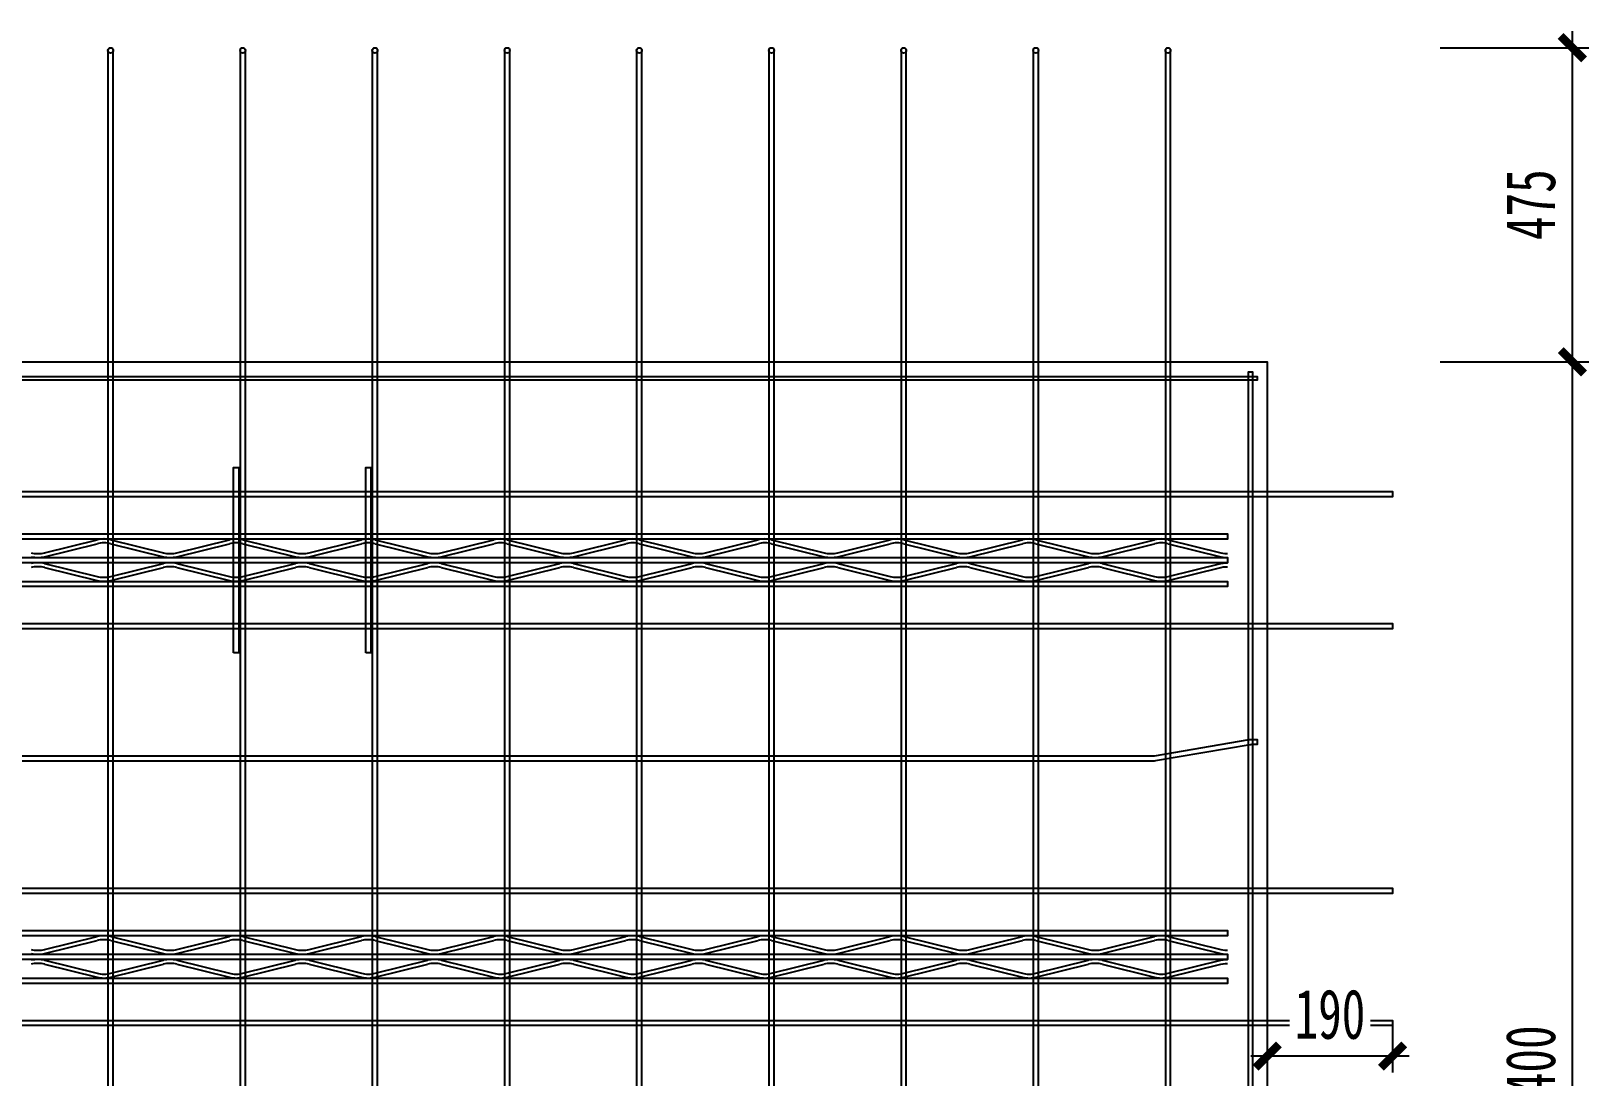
# Model space of a CAD drawing. Extents: x -524 to 129100, y -10500 to 1.
# Drawn here: x 120072 to 122429, y -7737 to -6156 of the extents above; entities that cross this region are included whole.
import ezdxf

# ---------------------------------------------------------------- set-up
doc = ezdxf.new("R2010")
doc.units = 0
doc.header["$LTSCALE"] = 250
doc.linetypes.add('BeePC_CENTER', pattern=[2, 1.25, -0.25, 0.25, -0.25])
doc.layers.get('0').update_dxf_attribs({"linetype": 'CONTINUOUS'})
doc.layers.get('Defpoints').update_dxf_attribs({"linetype": 'CONTINUOUS'})
for name, color, linetype in [('BeePC-CCBZ', 110, 'CONTINUOUS'), ('BeePC-GJ-LEVEL', 141, 'CONTINUOUS'), ('BeePC-GJ-Truss', 185, 'CONTINUOUS'), ('BeePC-TONG-ZT', 50, 'CONTINUOUS')]:
    doc.layers.add(name, color=color, linetype=linetype)
doc.styles.add('BeePC_Dim', font='simfang.ttf', dxfattribs={"width": 0.7})
doc.dimstyles.new('BeePC_DIM_25_25', dxfattribs={"dimtxt": 75, "dimasz": 25, "dimexe": 25, "dimexo": 0, "dimgap": 25, "dimtad": 1, "dimdec": 0, "dimzin": 0, "dimdsep": 46, "dimtxsty": 'BeePC_Dim', "dimblk": 'ARCHTICK', "dimcen": 0, "dimdle": 25, "dimclrt": 7, "dimadec": 0, "dimazin": 0, "dimtfac": 1, "dimtdec": 0, "dimtix": 1, "dimtmove": 2, "dimatfit": 3, "dimfxl": 250, "dimfxlon": 1, "dimtfill": 1, "dimtolj": 1, "dimtzin": 0, "dimarcsym": 0})

# ---------------------------------------------------------------- blocks, each defined once
blk = doc.blocks.new('_ArchTick')
at = {"color": 0, "linetype": 'ByBlock', "const_width": 0.5}
blk.add_lwpolyline([(-0.707, -0.707), (0.707, 0.707)], dxfattribs=at)
blk = doc.blocks.new('*D213')
at = {"layer": 'BeePC-CCBZ', "color": 0, "lineweight": -2, "transparency": 16777216}
for p, q in [((114592.6, -9568), (114592.6, -9793)), ((121792.6, -9568), (121792.6, -9793)), ((114567.6, -9768), (121817.6, -9768))]:
    blk.add_line(p, q, dxfattribs=at)
at = {"layer": 'Defpoints', "color": 0, "transparency": 16777216}
for p in [(114592.6, -7503.7), (121792.6, -7856), (121792.6, -9768)]:
    blk.add_point(p, dxfattribs=at)
at = {"layer": 'BeePC-CCBZ', "color": 0, "lineweight": -2, "transparency": 16777216, "xscale": 25, "yscale": 25, "zscale": 25, "rotation": 180}
blk.add_blockref('_ArchTick', (114592.6, -9768), dxfattribs=at)
at = {"layer": 'BeePC-CCBZ', "color": 0, "lineweight": -2, "transparency": 16777216, "xscale": 25, "yscale": 25, "zscale": 25}
blk.add_blockref('_ArchTick', (121792.6, -9768), dxfattribs=at)
at = {"layer": 'BeePC-CCBZ', "color": 7, "linetype": 'BeePC_CENTER', "transparency": 16777216, "insert": (118192.6, -9705), "char_height": 75, "attachment_point": 5, "style": 'BeePC_Dim', "bg_fill": 3, "box_fill_scale": 1.1, "bg_fill_color": 256, "bg_fill_true_color": 13158600, "bg_fill_transparency": 0}
blk.add_mtext('\\A1;200x36=7200', dxfattribs=at)
blk = doc.blocks.new('*D215')
at = {"layer": 'BeePC-CCBZ', "color": 0, "lineweight": -2, "transparency": 16777216}
for p, q in [((121942.4, -9568), (121942.4, -9793)), ((122132.4, -9568), (122132.4, -9793)), ((121917.4, -9768), (122157.4, -9768))]:
    blk.add_line(p, q, dxfattribs=at)
at = {"layer": 'Defpoints', "color": 0, "transparency": 16777216}
for p in [(122132.4, -6856), (121942.4, -7856), (122132.4, -9768)]:
    blk.add_point(p, dxfattribs=at)
at = {"layer": 'BeePC-CCBZ', "color": 0, "lineweight": -2, "transparency": 16777216, "xscale": 25, "yscale": 25, "zscale": 25, "rotation": 180}
blk.add_blockref('_ArchTick', (121942.4, -9768), dxfattribs=at)
at = {"layer": 'BeePC-CCBZ', "color": 0, "lineweight": -2, "transparency": 16777216, "xscale": 25, "yscale": 25, "zscale": 25}
blk.add_blockref('_ArchTick', (122132.4, -9768), dxfattribs=at)
at = {"layer": 'BeePC-CCBZ', "color": 7, "linetype": 'BeePC_CENTER', "transparency": 16777216, "insert": (122037.4, -9705), "char_height": 75, "attachment_point": 5, "style": 'BeePC_Dim', "bg_fill": 3, "box_fill_scale": 1.1, "bg_fill_color": 256, "bg_fill_true_color": 13158600, "bg_fill_transparency": 0}
blk.add_mtext('\\A1;190', dxfattribs=at)
blk = doc.blocks.new('*D216')
at = {"layer": 'BeePC-CCBZ', "color": 0, "lineweight": -2, "transparency": 16777216}
for p, q in [((122404.4, -6155.9), (122404.4, -6681)), ((122204.4, -6180.9), (122429.4, -6180.9)), ((122204.4, -6656), (122429.4, -6656))]:
    blk.add_line(p, q, dxfattribs=at)
at = {"layer": 'Defpoints', "color": 0, "transparency": 16777216}
for p in [(114592.6, -6180.9), (118182.6, -6656), (122404.4, -6656)]:
    blk.add_point(p, dxfattribs=at)
at = {"layer": 'BeePC-CCBZ', "color": 0, "lineweight": -2, "transparency": 16777216, "xscale": 25, "yscale": 25, "zscale": 25}
for p, rotation in [((122404.4, -6180.9), 90), ((122404.4, -6656), 270)]:
    blk.add_blockref('_ArchTick', p, dxfattribs=dict(at, rotation=rotation))
at = {"layer": 'BeePC-CCBZ', "color": 7, "linetype": 'BeePC_CENTER', "transparency": 16777216, "insert": (122341.5, -6418.4), "char_height": 75, "attachment_point": 5, "rotation": 90, "style": 'BeePC_Dim', "bg_fill": 3, "box_fill_scale": 1.1, "bg_fill_color": 256, "bg_fill_true_color": 13158600, "bg_fill_transparency": 0}
blk.add_mtext('\\A1;475', dxfattribs=at)
blk = doc.blocks.new('*D217')
at = {"layer": 'BeePC-CCBZ', "color": 0, "lineweight": -2, "transparency": 16777216}
for p, q in [((122404.4, -6631), (122404.4, -9081)), ((122204.4, -6656), (122429.4, -6656)), ((122204.4, -9056), (122429.4, -9056))]:
    blk.add_line(p, q, dxfattribs=at)
at = {"layer": 'Defpoints', "color": 0, "transparency": 16777216}
for p in [(118182.6, -6656), (118182.6, -9056), (122404.4, -9056)]:
    blk.add_point(p, dxfattribs=at)
at = {"layer": 'BeePC-CCBZ', "color": 0, "lineweight": -2, "transparency": 16777216, "xscale": 25, "yscale": 25, "zscale": 25}
for p, rotation in [((122404.4, -6656), 90), ((122404.4, -9056), 270)]:
    blk.add_blockref('_ArchTick', p, dxfattribs=dict(at, rotation=rotation))
at = {"layer": 'BeePC-CCBZ', "color": 7, "linetype": 'BeePC_CENTER', "transparency": 16777216, "insert": (122341.5, -7856), "char_height": 75, "attachment_point": 5, "rotation": 90, "style": 'BeePC_Dim', "bg_fill": 3, "box_fill_scale": 1.1, "bg_fill_color": 256, "bg_fill_true_color": 13158600, "bg_fill_transparency": 0}
blk.add_mtext('\\A1;200x12=2400', dxfattribs=at)
blk = doc.blocks.new('*D224')
at = {"layer": 'BeePC-CCBZ', "color": 0, "lineweight": -2, "transparency": 16777216}
for p, q in [((121942.8, -7656), (121942.8, -7731)), ((122132.4, -7656), (122132.4, -7731)), ((122157.4, -7706), (121917.8, -7706))]:
    blk.add_line(p, q, dxfattribs=at)
at = {"layer": 'Defpoints', "color": 0, "transparency": 16777216}
for p in [(121942.8, -7646), (122132.4, -7656), (121942.8, -7706)]:
    blk.add_point(p, dxfattribs=at)
at = {"layer": 'BeePC-CCBZ', "color": 0, "lineweight": -2, "transparency": 16777216, "xscale": 25, "yscale": 25, "zscale": 25}
for p, rotation in [((121942.8, -7706), 179.9999999999992), ((122132.4, -7706), 359.9999999999992)]:
    blk.add_blockref('_ArchTick', p, dxfattribs=dict(at, rotation=rotation))
at = {"layer": 'BeePC-CCBZ', "color": 7, "linetype": 'BeePC_CENTER', "transparency": 16777216, "insert": (122037.6, -7643), "char_height": 75, "attachment_point": 5, "style": 'BeePC_Dim', "bg_fill": 3, "box_fill_scale": 1.1, "bg_fill_color": 256, "bg_fill_true_color": 13158600, "bg_fill_transparency": 0}
blk.add_mtext('\\A1;190', dxfattribs=at)

msp = doc.modelspace()

# ---------------------------------------------------------------- linework, layer by layer
for points in [[(120378.6, -7096), (120378.6, -6816), (120386.6, -6816), (120386.6, -7096), (120378.6, -7096)], [(120578.6, -7096), (120578.6, -6816), (120586.6, -6816), (120586.6, -7096), (120578.6, -7096)]]:
    msp.add_lwpolyline(points)
at = {"layer": 'BeePC-GJ-LEVEL'}
for points in [[(120188.6, -6185), (120188.6, -9496), (120196.6, -9496), (120196.6, -6185)], [(120388.6, -6185), (120388.6, -9496), (120396.6, -9496), (120396.6, -6185)], [(120588.6, -6185), (120588.6, -9496), (120596.6, -9496), (120596.6, -6185)], [(120788.6, -6185), (120788.6, -9496), (120796.6, -9496), (120796.6, -6185)], [(120988.6, -6185), (120988.6, -9496), (120996.6, -9496), (120996.6, -6185)], [(121188.6, -6185), (121188.6, -9496), (121196.6, -9496), (121196.6, -6185)], [(121388.6, -6185), (121388.6, -9496), (121396.6, -9496), (121396.6, -6185)], [(121588.6, -6185), (121588.6, -9496), (121596.6, -9496), (121596.6, -6185)], [(121788.6, -6185), (121788.6, -9496), (121796.6, -9496), (121796.6, -6185)], [(114437.8, -6678), (121927.4, -6678), (121927.4, -6684), (114437.8, -6684), (114437.8, -6678)], [(121914.4, -9041), (121914.4, -6671), (121920.4, -6671), (121920.4, -9041), (121914.4, -9041)], [(114282.8, -6852), (122132.4, -6852), (122132.4, -6860), (114282.8, -6860), (114282.8, -6852)], [(114282.8, -7052), (122132.4, -7052), (122132.4, -7060), (114282.8, -7060), (114282.8, -7052)], [(114282.8, -7452), (122132.4, -7452), (122132.4, -7460), (114282.8, -7460), (114282.8, -7452)], [(114282.8, -7652), (122132.4, -7652), (122132.4, -7660), (114282.8, -7660), (114282.8, -7652)]]:
    msp.add_lwpolyline(points, dxfattribs=at)
msp.add_lwpolyline([(121916.8, -7235.2), (121773.5, -7259.6, -0.042248), (121769.5, -7260), (114282.8, -7260), (114282.8, -7252), (121769.5, -7252, 0.042248), (121772.2, -7251.7), (121915.5, -7227.3, -0.042248), (121919.5, -7227), (121927.4, -7227), (121927.4, -7235), (121919.5, -7235, 0.042248), (121916.8, -7235.2)], format="xyb", dxfattribs=at)
for centre in [(120192.6, -6185), (120392.6, -6185), (120592.6, -6185), (120792.6, -6185), (120992.6, -6185), (121192.6, -6185), (121392.6, -6185), (121592.6, -6185), (121792.6, -6185)]:
    msp.add_circle(centre, 4, dxfattribs=at)
at = {"layer": 'BeePC-GJ-Truss'}
for points in [[(114482.6, -6916), (121882.6, -6916), (121882.6, -6924), (114482.6, -6924), (114482.6, -6916)], [(120092.8, -6944.8), (120172.4, -6925.1)], [(120192.8, -6925.1), (120272.4, -6944.8)], [(120292.8, -6944.8), (120372.4, -6925.1)], [(120392.8, -6925.1), (120472.4, -6944.8)], [(120492.8, -6944.8), (120572.4, -6925.1)], [(120592.8, -6925.1), (120672.4, -6944.8)], [(120692.8, -6944.8), (120772.4, -6925.1)], [(120792.8, -6925.1), (120872.4, -6944.8)], [(120892.8, -6944.8), (120972.4, -6925.1)], [(120992.8, -6925.1), (121072.4, -6944.8)], [(121092.8, -6944.8), (121172.4, -6925.1)], [(121192.8, -6925.1), (121272.4, -6944.8)], [(121292.8, -6944.8), (121372.4, -6925.1)], [(121392.8, -6925.1), (121472.4, -6944.8)], [(121492.8, -6944.8), (121572.4, -6925.1)], [(121592.8, -6925.1), (121672.4, -6944.8)], [(121692.8, -6944.8), (121772.4, -6925.1)], [(121792.8, -6925.1), (121872.4, -6944.8), (121875.5, -6945.5), (121878.6, -6945.9), (121882.6, -6946)], [(114482.6, -6952), (121882.6, -6952), (121882.6, -6960), (114482.6, -6960), (114482.6, -6952), (114486, -6951.8), (114489.2, -6951.5), (114492.8, -6950.8), (114572.4, -6931.1)], [(120092.8, -6950.8), (120172.4, -6931.1)], [(120192.8, -6931.1), (120272.4, -6950.8)], [(120292.8, -6950.8), (120372.4, -6931.1)], [(120392.8, -6931.1), (120472.4, -6950.8)], [(120492.8, -6950.8), (120572.4, -6931.1)], [(120592.8, -6931.1), (120672.4, -6950.8)], [(120692.8, -6950.8), (120772.4, -6931.1)], [(120792.8, -6931.1), (120872.4, -6950.8)], [(120892.8, -6950.8), (120972.4, -6931.1)], [(120992.8, -6931.1), (121072.4, -6950.8)], [(121092.8, -6950.8), (121172.4, -6931.1)], [(121192.8, -6931.1), (121272.4, -6950.8)], [(121292.8, -6950.8), (121372.4, -6931.1)], [(121392.8, -6931.1), (121472.4, -6950.8)], [(121492.8, -6950.8), (121572.4, -6931.1)], [(121592.8, -6931.1), (121672.4, -6950.8)], [(121692.8, -6950.8), (121772.4, -6931.1)], [(121792.8, -6931.1), (121872.4, -6950.8), (121876, -6951.5), (121879.2, -6951.8), (121882.6, -6952)], [(120092.8, -6961.1), (120172.4, -6980.8)], [(120092.8, -6967.1), (120172.4, -6986.8)], [(120192.8, -6980.8), (120272.4, -6961.1)], [(120192.8, -6986.8), (120272.4, -6967.1)], [(120292.8, -6961.1), (120372.4, -6980.8)], [(120292.8, -6967.1), (120372.4, -6986.8)], [(120392.8, -6980.8), (120472.4, -6961.1)], [(120392.8, -6986.8), (120472.4, -6967.1)], [(120492.8, -6961.1), (120572.4, -6980.8)], [(120492.8, -6967.1), (120572.4, -6986.8)], [(120592.8, -6980.8), (120672.4, -6961.1)], [(120592.8, -6986.8), (120672.4, -6967.1)], [(120692.8, -6961.1), (120772.4, -6980.8)], [(120692.8, -6967.1), (120772.4, -6986.8)], [(120792.8, -6980.8), (120872.4, -6961.1)], [(120792.8, -6986.8), (120872.4, -6967.1)], [(120892.8, -6961.1), (120972.4, -6980.8)], [(120892.8, -6967.1), (120972.4, -6986.8)], [(120992.8, -6980.8), (121072.4, -6961.1)], [(120992.8, -6986.8), (121072.4, -6967.1)], [(121092.8, -6961.1), (121172.4, -6980.8)], [(121092.8, -6967.1), (121172.4, -6986.8)], [(121192.8, -6980.8), (121272.4, -6961.1)], [(121192.8, -6986.8), (121272.4, -6967.1)], [(121292.8, -6961.1), (121372.4, -6980.8)], [(121292.8, -6967.1), (121372.4, -6986.8)], [(121392.8, -6980.8), (121472.4, -6961.1)], [(121392.8, -6986.8), (121472.4, -6967.1)], [(121492.8, -6961.1), (121572.4, -6980.8)], [(121492.8, -6967.1), (121572.4, -6986.8)], [(121592.8, -6980.8), (121672.4, -6961.1)], [(121592.8, -6986.8), (121672.4, -6967.1)], [(121692.8, -6961.1), (121772.4, -6980.8)], [(121692.8, -6967.1), (121772.4, -6986.8)], [(121792.8, -6980.8), (121872.4, -6961.1), (121876, -6960.5), (121879.2, -6960.1), (121882.6, -6960)], [(121792.8, -6986.8), (121872.4, -6967.1), (121876.1, -6966.3), (121879.3, -6966), (121882.6, -6966)], [(114482.6, -6988), (121882.6, -6988), (121882.6, -6996), (114482.6, -6996), (114482.6, -6988)], [(114482.6, -7516), (121882.6, -7516), (121882.6, -7524), (114482.6, -7524), (114482.6, -7516)], [(114482.6, -7552), (121882.6, -7552), (121882.6, -7560), (114482.6, -7560), (114482.6, -7552), (114486, -7551.8), (114489.2, -7551.5), (114492.8, -7550.8), (114572.4, -7531.1)], [(120092.8, -7544.8), (120172.4, -7525.1)], [(120092.8, -7550.8), (120172.4, -7531.1)], [(120192.8, -7525.1), (120272.4, -7544.8)], [(120192.8, -7531.1), (120272.4, -7550.8)], [(120292.8, -7544.8), (120372.4, -7525.1)], [(120292.8, -7550.8), (120372.4, -7531.1)], [(120392.8, -7525.1), (120472.4, -7544.8)], [(120392.8, -7531.1), (120472.4, -7550.8)], [(120492.8, -7544.8), (120572.4, -7525.1)], [(120492.8, -7550.8), (120572.4, -7531.1)], [(120592.8, -7525.1), (120672.4, -7544.8)], [(120592.8, -7531.1), (120672.4, -7550.8)], [(120692.8, -7544.8), (120772.4, -7525.1)], [(120692.8, -7550.8), (120772.4, -7531.1)], [(120792.8, -7525.1), (120872.4, -7544.8)], [(120792.8, -7531.1), (120872.4, -7550.8)], [(120892.8, -7544.8), (120972.4, -7525.1)], [(120892.8, -7550.8), (120972.4, -7531.1)], [(120992.8, -7525.1), (121072.4, -7544.8)], [(120992.8, -7531.1), (121072.4, -7550.8)], [(121092.8, -7544.8), (121172.4, -7525.1)], [(121092.8, -7550.8), (121172.4, -7531.1)], [(121192.8, -7525.1), (121272.4, -7544.8)], [(121192.8, -7531.1), (121272.4, -7550.8)], [(121292.8, -7544.8), (121372.4, -7525.1)], [(121292.8, -7550.8), (121372.4, -7531.1)], [(121392.8, -7525.1), (121472.4, -7544.8)], [(121392.8, -7531.1), (121472.4, -7550.8)], [(121492.8, -7544.8), (121572.4, -7525.1)], [(121492.8, -7550.8), (121572.4, -7531.1)], [(121592.8, -7525.1), (121672.4, -7544.8)], [(121592.8, -7531.1), (121672.4, -7550.8)], [(121692.8, -7544.8), (121772.4, -7525.1)], [(121692.8, -7550.8), (121772.4, -7531.1)], [(121792.8, -7525.1), (121872.4, -7544.8), (121875.5, -7545.5), (121878.6, -7545.9), (121882.6, -7546)], [(121792.8, -7531.1), (121872.4, -7550.8), (121876, -7551.5), (121879.2, -7551.8), (121882.6, -7552)], [(120092.8, -7561.1), (120172.4, -7580.8)], [(120192.8, -7580.8), (120272.4, -7561.1)], [(120292.8, -7561.1), (120372.4, -7580.8)], [(120392.8, -7580.8), (120472.4, -7561.1)], [(120492.8, -7561.1), (120572.4, -7580.8)], [(120592.8, -7580.8), (120672.4, -7561.1)], [(120692.8, -7561.1), (120772.4, -7580.8)], [(120792.8, -7580.8), (120872.4, -7561.1)], [(120892.8, -7561.1), (120972.4, -7580.8)], [(120992.8, -7580.8), (121072.4, -7561.1)], [(121092.8, -7561.1), (121172.4, -7580.8)], [(121192.8, -7580.8), (121272.4, -7561.1)], [(121292.8, -7561.1), (121372.4, -7580.8)], [(121392.8, -7580.8), (121472.4, -7561.1)], [(121492.8, -7561.1), (121572.4, -7580.8)], [(121592.8, -7580.8), (121672.4, -7561.1)], [(121692.8, -7561.1), (121772.4, -7580.8)], [(121792.8, -7580.8), (121872.4, -7561.1), (121876, -7560.5), (121879.2, -7560.1), (121882.6, -7560)], [(121792.8, -7586.8), (121872.4, -7567.1), (121876.1, -7566.3), (121879.3, -7566), (121882.6, -7566)], [(114482.6, -7588), (121882.6, -7588), (121882.6, -7596), (114482.6, -7596), (114482.6, -7588)], [(120092.8, -7567.1), (120172.4, -7586.8)], [(120192.8, -7586.8), (120272.4, -7567.1)], [(120292.8, -7567.1), (120372.4, -7586.8)], [(120392.8, -7586.8), (120472.4, -7567.1)], [(120492.8, -7567.1), (120572.4, -7586.8)], [(120592.8, -7586.8), (120672.4, -7567.1)], [(120692.8, -7567.1), (120772.4, -7586.8)], [(120792.8, -7586.8), (120872.4, -7567.1)], [(120892.8, -7567.1), (120972.4, -7586.8)], [(120992.8, -7586.8), (121072.4, -7567.1)], [(121092.8, -7567.1), (121172.4, -7586.8)], [(121192.8, -7586.8), (121272.4, -7567.1)], [(121292.8, -7567.1), (121372.4, -7586.8)], [(121392.8, -7586.8), (121472.4, -7567.1)], [(121492.8, -7567.1), (121572.4, -7586.8)], [(121592.8, -7586.8), (121672.4, -7567.1)], [(121692.8, -7567.1), (121772.4, -7586.8)]]:
    msp.add_lwpolyline(points, dxfattribs=at)
for centre, major_axis, start_param, end_param in [((120183.8, -6929.1), (18, 0), 1.635672, 2.256488), ((120181.4, -6929.1), (18, 0), 0.885104, 1.50592), ((120383.8, -6929.1), (18, 0), 1.635672, 2.256488), ((120381.4, -6929.1), (18, 0), 0.885104, 1.50592), ((120583.8, -6929.1), (18, 0), 1.635672, 2.256488), ((120581.4, -6929.1), (18, 0), 0.885104, 1.50592), ((120783.8, -6929.1), (18, 0), 1.635672, 2.256488), ((120781.4, -6929.1), (18, 0), 0.885104, 1.50592), ((120983.8, -6929.1), (18, 0), 1.635672, 2.256488), ((120981.4, -6929.1), (18, 0), 0.885104, 1.50592), ((121183.8, -6929.1), (18, 0), 1.635672, 2.256488), ((121181.4, -6929.1), (18, 0), 0.885104, 1.50592), ((121383.8, -6929.1), (18, 0), 1.635672, 2.256488), ((121381.4, -6929.1), (18, 0), 0.885104, 1.50592), ((121583.8, -6929.1), (18, 0), 1.635672, 2.256488), ((121581.4, -6929.1), (18, 0), 0.885104, 1.50592), ((121783.8, -6929.1), (18, 0), 1.635672, 2.256488), ((121781.4, -6929.1), (18, 0), 0.885104, 1.50592), ((120081.4, -6942.5), (12, 0), 3.861169, 4.813041), ((120083.8, -6946.8), (18, 0), 4.026697, 4.647513), ((120083.8, -6942.5), (12, 0), 4.611737, 5.563609), ((120081.4, -6946.8), (18, 0), 4.777265, 5.398081), ((120181.4, -6933.4), (12, 0), 1.470144, 2.422017), ((120183.8, -6933.4), (12, 0), 0.719576, 1.671449), ((120281.4, -6942.5), (12, 0), 3.861169, 4.813041), ((120283.8, -6946.8), (18, 0), 4.026697, 4.647513), ((120283.8, -6942.5), (12, 0), 4.611737, 5.563609), ((120281.4, -6946.8), (18, 0), 4.777265, 5.398081), ((120381.4, -6933.4), (12, 0), 1.470144, 2.422017), ((120383.8, -6933.4), (12, 0), 0.719576, 1.671449), ((120481.4, -6942.5), (12, 0), 3.861169, 4.813041), ((120483.8, -6946.8), (18, 0), 4.026697, 4.647513), ((120483.8, -6942.5), (12, 0), 4.611737, 5.563609), ((120481.4, -6946.8), (18, 0), 4.777265, 5.398081), ((120581.4, -6933.4), (12, 0), 1.470144, 2.422017), ((120583.8, -6933.4), (12, 0), 0.719576, 1.671449), ((120681.4, -6942.5), (12, 0), 3.861169, 4.813041), ((120683.8, -6946.8), (18, 0), 4.026697, 4.647513), ((120683.8, -6942.5), (12, 0), 4.611737, 5.563609), ((120681.4, -6946.8), (18, 0), 4.777265, 5.398081), ((120781.4, -6933.4), (12, 0), 1.470144, 2.422017), ((120783.8, -6933.4), (12, 0), 0.719576, 1.671449), ((120881.4, -6942.5), (12, 0), 3.861169, 4.813041), ((120883.8, -6946.8), (18, 0), 4.026697, 4.647513), ((120883.8, -6942.5), (12, 0), 4.611737, 5.563609), ((120881.4, -6946.8), (18, 0), 4.777265, 5.398081), ((120981.4, -6933.4), (12, 0), 1.470144, 2.422017), ((120983.8, -6933.4), (12, 0), 0.719576, 1.671449), ((121081.4, -6942.5), (12, 0), 3.861169, 4.813041), ((121083.8, -6946.8), (18, 0), 4.026697, 4.647513), ((121083.8, -6942.5), (12, 0), 4.611737, 5.563609), ((121081.4, -6946.8), (18, 0), 4.777265, 5.398081), ((121181.4, -6933.4), (12, 0), 1.470144, 2.422017), ((121183.8, -6933.4), (12, 0), 0.719576, 1.671449), ((121281.4, -6942.5), (12, 0), 3.861169, 4.813041), ((121283.8, -6946.8), (18, 0), 4.026697, 4.647513), ((121283.8, -6942.5), (12, 0), 4.611737, 5.563609), ((121281.4, -6946.8), (18, 0), 4.777265, 5.398081), ((121381.4, -6933.4), (12, 0), 1.470144, 2.422017), ((121383.8, -6933.4), (12, 0), 0.719576, 1.671449), ((121481.4, -6942.5), (12, 0), 3.861169, 4.813041), ((121483.8, -6946.8), (18, 0), 4.026697, 4.647513), ((121483.8, -6942.5), (12, 0), 4.611737, 5.563609), ((121481.4, -6946.8), (18, 0), 4.777265, 5.398081), ((121581.4, -6933.4), (12, 0), 1.470144, 2.422017), ((121583.8, -6933.4), (12, 0), 0.719576, 1.671449), ((121681.4, -6942.5), (12, 0), 3.861169, 4.813041), ((121683.8, -6946.8), (18, 0), 4.026697, 4.647513), ((121683.8, -6942.5), (12, 0), 4.611737, 5.563609), ((121681.4, -6946.8), (18, 0), 4.777265, 5.398081), ((121781.4, -6933.4), (12, 0), 1.470144, 2.422017), ((121783.8, -6933.4), (12, 0), 0.719576, 1.671449), ((120083.8, -6965.1), (18, 0), 1.635672, 2.256488), ((120081.4, -6969.4), (12, 0), 1.470144, 2.422017), ((120081.4, -6965.1), (18, 0), 0.885104, 1.50592), ((120083.8, -6969.4), (12, 0), 0.719576, 1.671449), ((120283.8, -6965.1), (18, 0), 1.635672, 2.256488), ((120281.4, -6969.4), (12, 0), 1.470144, 2.422017), ((120281.4, -6965.1), (18, 0), 0.885104, 1.50592), ((120283.8, -6969.4), (12, 0), 0.719576, 1.671449), ((120483.8, -6965.1), (18, 0), 1.635672, 2.256488), ((120481.4, -6969.4), (12, 0), 1.470144, 2.422017), ((120481.4, -6965.1), (18, 0), 0.885104, 1.50592), ((120483.8, -6969.4), (12, 0), 0.719576, 1.671449), ((120683.8, -6965.1), (18, 0), 1.635672, 2.256488), ((120681.4, -6969.4), (12, 0), 1.470144, 2.422017), ((120681.4, -6965.1), (18, 0), 0.885104, 1.50592), ((120683.8, -6969.4), (12, 0), 0.719576, 1.671449), ((120883.8, -6965.1), (18, 0), 1.635672, 2.256488), ((120881.4, -6969.4), (12, 0), 1.470144, 2.422017), ((120881.4, -6965.1), (18, 0), 0.885104, 1.50592), ((120883.8, -6969.4), (12, 0), 0.719576, 1.671449), ((121083.8, -6965.1), (18, 0), 1.635672, 2.256488), ((121081.4, -6969.4), (12, 0), 1.470144, 2.422017), ((121081.4, -6965.1), (18, 0), 0.885104, 1.50592), ((121083.8, -6969.4), (12, 0), 0.719576, 1.671449), ((121283.8, -6965.1), (18, 0), 1.635672, 2.256488), ((121281.4, -6969.4), (12, 0), 1.470144, 2.422017), ((121281.4, -6965.1), (18, 0), 0.885104, 1.50592), ((121283.8, -6969.4), (12, 0), 0.719576, 1.671449), ((121483.8, -6965.1), (18, 0), 1.635672, 2.256488), ((121481.4, -6969.4), (12, 0), 1.470144, 2.422017), ((121481.4, -6965.1), (18, 0), 0.885104, 1.50592), ((121483.8, -6969.4), (12, 0), 0.719576, 1.671449), ((121683.8, -6965.1), (18, 0), 1.635672, 2.256488), ((121681.4, -6969.4), (12, 0), 1.470144, 2.422017), ((121681.4, -6965.1), (18, 0), 0.885104, 1.50592), ((121683.8, -6969.4), (12, 0), 0.719576, 1.671449), ((120181.4, -6978.5), (12, 0), 3.861169, 4.813041), ((120183.8, -6982.8), (18, 0), 4.026697, 4.647513), ((120183.8, -6978.5), (12, 0), 4.611737, 5.563609), ((120181.4, -6982.8), (18, 0), 4.777265, 5.398081), ((120381.4, -6978.5), (12, 0), 3.861169, 4.813041), ((120383.8, -6982.8), (18, 0), 4.026697, 4.647513), ((120383.8, -6978.5), (12, 0), 4.611737, 5.563609), ((120381.4, -6982.8), (18, 0), 4.777265, 5.398081), ((120581.4, -6978.5), (12, 0), 3.861169, 4.813041), ((120583.8, -6982.8), (18, 0), 4.026697, 4.647513), ((120583.8, -6978.5), (12, 0), 4.611737, 5.563609), ((120581.4, -6982.8), (18, 0), 4.777265, 5.398081), ((120781.4, -6978.5), (12, 0), 3.861169, 4.813041), ((120783.8, -6982.8), (18, 0), 4.026697, 4.647513), ((120783.8, -6978.5), (12, 0), 4.611737, 5.563609), ((120781.4, -6982.8), (18, 0), 4.777265, 5.398081), ((120981.4, -6978.5), (12, 0), 3.861169, 4.813041), ((120983.8, -6982.8), (18, 0), 4.026697, 4.647513), ((120983.8, -6978.5), (12, 0), 4.611737, 5.563609), ((120981.4, -6982.8), (18, 0), 4.777265, 5.398081), ((121181.4, -6978.5), (12, 0), 3.861169, 4.813041), ((121183.8, -6982.8), (18, 0), 4.026697, 4.647513), ((121183.8, -6978.5), (12, 0), 4.611737, 5.563609), ((121181.4, -6982.8), (18, 0), 4.777265, 5.398081), ((121381.4, -6978.5), (12, 0), 3.861169, 4.813041), ((121383.8, -6982.8), (18, 0), 4.026697, 4.647513), ((121383.8, -6978.5), (12, 0), 4.611737, 5.563609), ((121381.4, -6982.8), (18, 0), 4.777265, 5.398081), ((121581.4, -6978.5), (12, 0), 3.861169, 4.813041), ((121583.8, -6982.8), (18, 0), 4.026697, 4.647513), ((121583.8, -6978.5), (12, 0), 4.611737, 5.563609), ((121581.4, -6982.8), (18, 0), 4.777265, 5.398081), ((121781.4, -6978.5), (12, 0), 3.861169, 4.813041), ((121783.8, -6982.8), (18, 0), 4.026697, 4.647513), ((121783.8, -6978.5), (12, 0), 4.611737, 5.563609), ((121781.4, -6982.8), (18, 0), 4.777265, 5.398081), ((120183.8, -7529.1), (18, 0), 1.635672, 2.256488), ((120181.4, -7533.4), (12, 0), 1.470144, 2.422017), ((120181.4, -7529.1), (18, 0), 0.885104, 1.50592), ((120183.8, -7533.4), (12, 0), 0.719576, 1.671449), ((120383.8, -7529.1), (18, 0), 1.635672, 2.256488), ((120381.4, -7533.4), (12, 0), 1.470144, 2.422017), ((120381.4, -7529.1), (18, 0), 0.885104, 1.50592), ((120383.8, -7533.4), (12, 0), 0.719576, 1.671449), ((120583.8, -7529.1), (18, 0), 1.635672, 2.256488), ((120581.4, -7533.4), (12, 0), 1.470144, 2.422017), ((120581.4, -7529.1), (18, 0), 0.885104, 1.50592), ((120583.8, -7533.4), (12, 0), 0.719576, 1.671449), ((120783.8, -7529.1), (18, 0), 1.635672, 2.256488), ((120781.4, -7533.4), (12, 0), 1.470144, 2.422017), ((120781.4, -7529.1), (18, 0), 0.885104, 1.50592), ((120783.8, -7533.4), (12, 0), 0.719576, 1.671449), ((120983.8, -7529.1), (18, 0), 1.635672, 2.256488), ((120981.4, -7533.4), (12, 0), 1.470144, 2.422017), ((120981.4, -7529.1), (18, 0), 0.885104, 1.50592), ((120983.8, -7533.4), (12, 0), 0.719576, 1.671449), ((121183.8, -7529.1), (18, 0), 1.635672, 2.256488), ((121181.4, -7533.4), (12, 0), 1.470144, 2.422017), ((121181.4, -7529.1), (18, 0), 0.885104, 1.50592), ((121183.8, -7533.4), (12, 0), 0.719576, 1.671449), ((121383.8, -7529.1), (18, 0), 1.635672, 2.256488), ((121381.4, -7533.4), (12, 0), 1.470144, 2.422017), ((121381.4, -7529.1), (18, 0), 0.885104, 1.50592), ((121383.8, -7533.4), (12, 0), 0.719576, 1.671449), ((121583.8, -7529.1), (18, 0), 1.635672, 2.256488), ((121581.4, -7533.4), (12, 0), 1.470144, 2.422017), ((121581.4, -7529.1), (18, 0), 0.885104, 1.50592), ((121583.8, -7533.4), (12, 0), 0.719576, 1.671449), ((121783.8, -7529.1), (18, 0), 1.635672, 2.256488), ((121781.4, -7533.4), (12, 0), 1.470144, 2.422017), ((121781.4, -7529.1), (18, 0), 0.885104, 1.50592), ((121783.8, -7533.4), (12, 0), 0.719576, 1.671449), ((120081.4, -7542.5), (12, 0), 3.861169, 4.813041), ((120083.8, -7546.8), (18, 0), 4.026697, 4.647513), ((120083.8, -7565.1), (18, 0), 1.635672, 2.256488), ((120081.4, -7569.4), (12, 0), 1.470144, 2.422017), ((120083.8, -7542.5), (12, 0), 4.611737, 5.563609), ((120081.4, -7546.8), (18, 0), 4.777265, 5.398081), ((120081.4, -7565.1), (18, 0), 0.885104, 1.50592), ((120083.8, -7569.4), (12, 0), 0.719576, 1.671449), ((120281.4, -7542.5), (12, 0), 3.861169, 4.813041), ((120283.8, -7546.8), (18, 0), 4.026697, 4.647513), ((120283.8, -7565.1), (18, 0), 1.635672, 2.256488), ((120281.4, -7569.4), (12, 0), 1.470144, 2.422017), ((120283.8, -7542.5), (12, 0), 4.611737, 5.563609), ((120281.4, -7546.8), (18, 0), 4.777265, 5.398081), ((120281.4, -7565.1), (18, 0), 0.885104, 1.50592), ((120283.8, -7569.4), (12, 0), 0.719576, 1.671449), ((120481.4, -7542.5), (12, 0), 3.861169, 4.813041), ((120483.8, -7546.8), (18, 0), 4.026697, 4.647513), ((120483.8, -7565.1), (18, 0), 1.635672, 2.256488), ((120481.4, -7569.4), (12, 0), 1.470144, 2.422017), ((120483.8, -7542.5), (12, 0), 4.611737, 5.563609), ((120481.4, -7546.8), (18, 0), 4.777265, 5.398081), ((120481.4, -7565.1), (18, 0), 0.885104, 1.50592), ((120483.8, -7569.4), (12, 0), 0.719576, 1.671449), ((120681.4, -7542.5), (12, 0), 3.861169, 4.813041), ((120683.8, -7546.8), (18, 0), 4.026697, 4.647513), ((120683.8, -7565.1), (18, 0), 1.635672, 2.256488), ((120681.4, -7569.4), (12, 0), 1.470144, 2.422017), ((120683.8, -7542.5), (12, 0), 4.611737, 5.563609), ((120681.4, -7546.8), (18, 0), 4.777265, 5.398081), ((120681.4, -7565.1), (18, 0), 0.885104, 1.50592), ((120683.8, -7569.4), (12, 0), 0.719576, 1.671449), ((120881.4, -7542.5), (12, 0), 3.861169, 4.813041), ((120883.8, -7546.8), (18, 0), 4.026697, 4.647513), ((120883.8, -7565.1), (18, 0), 1.635672, 2.256488), ((120881.4, -7569.4), (12, 0), 1.470144, 2.422017), ((120883.8, -7542.5), (12, 0), 4.611737, 5.563609), ((120881.4, -7546.8), (18, 0), 4.777265, 5.398081), ((120881.4, -7565.1), (18, 0), 0.885104, 1.50592), ((120883.8, -7569.4), (12, 0), 0.719576, 1.671449), ((121081.4, -7542.5), (12, 0), 3.861169, 4.813041), ((121083.8, -7546.8), (18, 0), 4.026697, 4.647513), ((121083.8, -7565.1), (18, 0), 1.635672, 2.256488), ((121081.4, -7569.4), (12, 0), 1.470144, 2.422017), ((121083.8, -7542.5), (12, 0), 4.611737, 5.563609), ((121081.4, -7546.8), (18, 0), 4.777265, 5.398081), ((121081.4, -7565.1), (18, 0), 0.885104, 1.50592), ((121083.8, -7569.4), (12, 0), 0.719576, 1.671449), ((121281.4, -7542.5), (12, 0), 3.861169, 4.813041), ((121283.8, -7546.8), (18, 0), 4.026697, 4.647513), ((121283.8, -7565.1), (18, 0), 1.635672, 2.256488), ((121281.4, -7569.4), (12, 0), 1.470144, 2.422017), ((121283.8, -7542.5), (12, 0), 4.611737, 5.563609), ((121281.4, -7546.8), (18, 0), 4.777265, 5.398081), ((121281.4, -7565.1), (18, 0), 0.885104, 1.50592), ((121283.8, -7569.4), (12, 0), 0.719576, 1.671449), ((121481.4, -7542.5), (12, 0), 3.861169, 4.813041), ((121483.8, -7546.8), (18, 0), 4.026697, 4.647513), ((121483.8, -7565.1), (18, 0), 1.635672, 2.256488), ((121481.4, -7569.4), (12, 0), 1.470144, 2.422017), ((121483.8, -7542.5), (12, 0), 4.611737, 5.563609), ((121481.4, -7546.8), (18, 0), 4.777265, 5.398081), ((121481.4, -7565.1), (18, 0), 0.885104, 1.50592), ((121483.8, -7569.4), (12, 0), 0.719576, 1.671449), ((121681.4, -7542.5), (12, 0), 3.861169, 4.813041), ((121683.8, -7546.8), (18, 0), 4.026697, 4.647513), ((121683.8, -7565.1), (18, 0), 1.635672, 2.256488), ((121681.4, -7569.4), (12, 0), 1.470144, 2.422017), ((121683.8, -7542.5), (12, 0), 4.611737, 5.563609), ((121681.4, -7546.8), (18, 0), 4.777265, 5.398081), ((121681.4, -7565.1), (18, 0), 0.885104, 1.50592), ((121683.8, -7569.4), (12, 0), 0.719576, 1.671449), ((120181.4, -7578.5), (12, 0), 3.861169, 4.813041), ((120183.8, -7582.8), (18, 0), 4.026697, 4.647513), ((120183.8, -7578.5), (12, 0), 4.611737, 5.563609), ((120181.4, -7582.8), (18, 0), 4.777265, 5.398081), ((120381.4, -7578.5), (12, 0), 3.861169, 4.813041), ((120383.8, -7582.8), (18, 0), 4.026697, 4.647513), ((120383.8, -7578.5), (12, 0), 4.611737, 5.563609), ((120381.4, -7582.8), (18, 0), 4.777265, 5.398081), ((120581.4, -7578.5), (12, 0), 3.861169, 4.813041), ((120583.8, -7582.8), (18, 0), 4.026697, 4.647513), ((120583.8, -7578.5), (12, 0), 4.611737, 5.563609), ((120581.4, -7582.8), (18, 0), 4.777265, 5.398081), ((120781.4, -7578.5), (12, 0), 3.861169, 4.813041), ((120783.8, -7582.8), (18, 0), 4.026697, 4.647513), ((120783.8, -7578.5), (12, 0), 4.611737, 5.563609), ((120781.4, -7582.8), (18, 0), 4.777265, 5.398081), ((120981.4, -7578.5), (12, 0), 3.861169, 4.813041), ((120983.8, -7582.8), (18, 0), 4.026697, 4.647513), ((120983.8, -7578.5), (12, 0), 4.611737, 5.563609), ((120981.4, -7582.8), (18, 0), 4.777265, 5.398081), ((121181.4, -7578.5), (12, 0), 3.861169, 4.813041), ((121183.8, -7582.8), (18, 0), 4.026697, 4.647513), ((121183.8, -7578.5), (12, 0), 4.611737, 5.563609), ((121181.4, -7582.8), (18, 0), 4.777265, 5.398081), ((121381.4, -7578.5), (12, 0), 3.861169, 4.813041), ((121383.8, -7582.8), (18, 0), 4.026697, 4.647513), ((121383.8, -7578.5), (12, 0), 4.611737, 5.563609), ((121381.4, -7582.8), (18, 0), 4.777265, 5.398081), ((121581.4, -7578.5), (12, 0), 3.861169, 4.813041), ((121583.8, -7582.8), (18, 0), 4.026697, 4.647513), ((121583.8, -7578.5), (12, 0), 4.611737, 5.563609), ((121581.4, -7582.8), (18, 0), 4.777265, 5.398081), ((121781.4, -7578.5), (12, 0), 3.861169, 4.813041), ((121783.8, -7582.8), (18, 0), 4.026697, 4.647513), ((121783.8, -7578.5), (12, 0), 4.611737, 5.563609), ((121781.4, -7582.8), (18, 0), 4.777265, 5.398081)]:
    msp.add_ellipse(centre, major_axis=major_axis, ratio=0.288551, start_param=start_param, end_param=end_param, dxfattribs=at)
at = {"layer": 'BeePC-TONG-ZT'}
msp.add_lwpolyline([(114672.8, -9006), (114422.8, -9006), (114422.8, -6656), (121942.4, -6656), (121942.4, -9056), (114672.8, -9056), (114672.8, -9006)], dxfattribs=at)

# ---------------------------------------------------------------- next in the draw order: dimensions: what is measured, and where the dimension line sits
at = {"layer": 'BeePC-CCBZ'}
for base, p1, p2, angle, picture, middle in [((122404.4, -6656), (114592.6, -6180.9), (118182.6, -6656), 90, '*D216', (122341.5, -6418.4)), ((122132.4, -9768), (121942.4, -7856), (122132.4, -6856), 0, '*D215', (122037.4, -9705))]:
    dim = msp.add_linear_dim(base=base, p1=p1, p2=p2, angle=angle, dimstyle='BeePC_DIM_25_25', override={"dimfxl": 200}, dxfattribs=at)
    dim.commit()
    dim.dimension.update_dxf_attribs({"geometry": picture, "text_midpoint": middle})
dim = msp.add_linear_dim(base=(121792.6, -9768), p1=(114592.6, -7503.7), p2=(121792.6, -7856), angle=0, text='200x36=7200', dimstyle='BeePC_DIM_25_25', override={"dimfxl": 200}, dxfattribs=at)
dim.commit()
dim.dimension.update_dxf_attribs({"geometry": '*D213', "text_midpoint": (118192.6, -9705)})

# ---------------------------------------------------------------- next in the draw order: dimensions: what is measured, and where the dimension line sits
dim = msp.add_linear_dim(base=(122404.4, -9056), p1=(118182.6, -6656), p2=(118182.6, -9056), angle=90, text='200x12=2400', dimstyle='BeePC_DIM_25_25', override={"dimfxl": 200}, dxfattribs=at)
dim.commit()
dim.dimension.update_dxf_attribs({"geometry": '*D217', "text_midpoint": (122341.5, -7856)})

# ---------------------------------------------------------------- next in the draw order: dimensions: what is measured, and where the dimension line sits
dim = msp.add_linear_dim(base=(121942.8, -7706), p1=(122132.4, -7656), p2=(121942.8, -7646), angle=180, dimstyle='BeePC_DIM_25_25', override={"dimfxl": 50}, dxfattribs=at)
dim.commit()
dim.dimension.update_dxf_attribs({"geometry": '*D224', "text_midpoint": (122037.6, -7643)})

doc.saveas('drawing.dxf')
